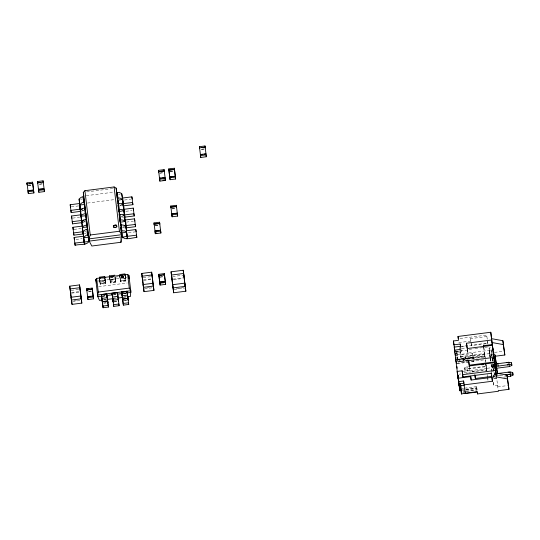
<?xml version="1.0" encoding="UTF-8"?>
<svg xmlns="http://www.w3.org/2000/svg" width="540" height="540" viewBox="0 0 540 540"><rect width="100%" height="100%" fill="white"/><g stroke="black" fill="none" stroke-linecap="round" stroke-linejoin="round"><path stroke-width="0.41" stroke-dasharray="2.7 2.03" d="M456.246 351.365L456.476 353.295L460.256 352.809L460.026 350.879L456.246 351.365C455.112 352.681 458.237 353.241 456.597 353.822M457.171 353.363C458.244 356.468 455.976 356.231 456.489 353.065M467.903 360.308L460.816 361.22C462.686 356.589 456.361 361.098 457.967 359.269C455.875 355.435 458.764 357.251 457.583 360.976M456.476 353.295L457.663 361.625L460.127 360.923L460.816 361.22M83.808 210.29L81.682 211.16M85.158 221.562L83.038 222.44M86.515 232.841L84.389 233.719M463.374 358.189L465.784 357.001L484.684 354.577L484.954 356.474L463.536 359.323L463.374 358.189L463.712 360.774L467.984 361.105M464.535 367.862L464.697 368.995L486.115 366.147L485.845 364.25L486.405 368.564L467.505 370.987L464.873 370.447L464.535 367.862L468.585 366.464M463.786 391.385L463.219 391.743L463.442 393.782M118.706 194.38L120.245 194.083M121.601 205.362L120.062 205.652L122.364 205.949M121.345 216.371L123.66 215.926M122.634 227.084L124.173 226.787M113.056 294.948L116.87 294.449M201.4 149.269L204.572 148.858M201.427 149.472L204.606 149.067M28.168 185.558L31.34 185.153M39.481 184.113L42.653 183.701M28.195 185.767L31.367 185.362M39.508 184.322L42.687 183.91M169.911 171.626L173.09 171.214M159.712 173.029L163.681 172.523M159.739 173.239L163.708 172.733M169.945 171.835L173.117 171.423M86.596 191.909L113.683 188.44M86.265 195.683L113.353 192.213M87.487 203.054L115 199.53M71.273 206.854L78.975 205.862M124.511 200.029L130.667 199.24M72.63 218.126L79.556 217.242M125.867 211.309L132.023 210.519M171.929 208.697L175.109 208.285M171.963 208.906L175.136 208.494M126.38 222.116L133.312 221.231M73.98 229.406L81.682 228.42M155.169 225.619L158.348 225.214M155.203 225.828L158.375 225.416M75.971 239.456L82.127 238.667M128.439 232.733L135.364 231.849M110.41 277.742L112.698 277.445M115.803 277.047L118.253 276.737M101.797 278.93L104.848 278.539M110.417 277.823L115 277.236M97.625 281.077L120.947 278.087M125.03 277.567L126.664 277.358M99.738 280.894L105.084 280.206M109.89 279.592L115.236 278.91M115.115 277.351L115.736 282.305L110.389 282.994L110.032 280.219L115.378 279.511L115.641 281.441L110.302 282.123L109.688 277.31M123.998 278.404L125.53 278.208L125.793 280.139L120.454 280.82L119.84 276.014M105.03 278.876L105.584 283.601L100.238 284.297L99.886 281.516L105.233 280.854L104.963 278.647M110.039 280.213L115.378 279.545L115.729 282.312M125.267 276.048L125.888 281.003L120.542 281.698L120.184 278.917L121.716 278.741M122.479 278.647L125.53 278.242L125.881 281.009M100.244 284.29L100.123 283.163L105.462 282.481M110.396 282.987L110.268 281.867L115.614 281.178M120.548 281.691L120.42 280.564L125.766 279.882M143.188 277.661L151.45 276.608M159.908 276.993L163.08 276.588M159.935 277.202L163.114 276.797M143.444 279.902L150.883 278.951M172.564 276.548L183.107 275.197M143.525 280.442L150.957 279.49M98.651 286.652L127.197 282.994M71.172 290.378L79.34 289.332M172.861 279.166L182.601 277.918M71.435 292.619L79.596 291.573M173.759 279.666L182.682 278.519M71.51 293.159L79.677 292.113M88.594 291.371L91.773 290.966M88.628 291.58L91.8 291.175M146.927 287.915L149.405 287.597M144.524 288.772L153.61 287.611M102.344 296.089L106.117 295.603M113.569 294.651L116.059 294.334M123.404 293.389L126.461 292.997M102.35 296.176L106.171 295.684M123.417 293.476L126.468 293.085M102.371 296.325L106.184 295.832M123.437 293.625L126.488 293.234M74.068 300.74L76.518 300.422M72.509 301.489L81.493 300.334M176.459 288.522L180.515 288.002M181.325 287.894L183.762 287.584M174.109 289.44L184.66 288.083M103.592 299.43L105.881 299.14M112.745 298.256L116.566 297.769M123.889 296.831L126.947 296.44M103.558 299.903L106.002 299.585M114.156 298.546L116.606 298.228M123.127 297.392L127.204 296.872M103.275 303.001L106.326 302.609M113.96 301.631L117.781 301.144M124.342 300.301L126.63 300.01M104.078 303.217L106.367 302.926M114.001 301.948L117.814 301.455M124.382 300.618L126.671 300.321M460.006 338.513L486.689 335.09L488.194 346.133M458.804 342.596L470.772 341.057L470.482 338.641L486.864 336.541L486.689 335.09M460.303 346.565L487.823 343.042M461.498 346.876L467.012 346.167M470.482 338.641L471.42 345.6L487.802 343.501L487.512 341.084M461.639 348.469L465.575 347.969M454.896 351.189L456.334 351M469.159 349.36L474.147 348.719M474.977 348.611L479.135 348.084M479.972 347.976L484.13 347.443M484.961 347.335L488.288 346.91M455.659 351.547L467.471 350.035L467.957 353.444L456.145 354.956M490.361 358.668L489.078 347.963L491.346 347.672M456.442 352.229L461.167 351.621L460.985 350.102M467.249 349.299L467.788 353.086L492.19 349.961M489.989 357.257L489.233 350.973L493.013 350.487M457.448 363.616L473.648 361.537L472.628 353.464L460.654 354.996L461.12 358.87L473.087 357.332M455.45 357.264L484.427 353.552L484.751 355.82L455.774 359.532M494.485 352.397L502.72 351.344M472.858 355.401L460.89 356.933L459.587 347.504M472.945 355.738L492.075 353.288M489.233 350.973L489.773 354.753L493.553 354.267M489.078 347.963L490.097 355.151L492.365 354.861M455.74 359.681L484.718 355.968L484.933 357.48M460.58 359.282L473.182 357.669M457.448 360.106L473.195 358.088L472.628 353.464M463.712 360.774L463.55 359.64L484.974 357.001M456.064 361.949L467.654 360.464M458.042 361.996L467.762 360.754M494.046 358.378L492.156 358.621L492.419 360.801M456.543 363.38L468.139 361.894M471.447 361.469L484.697 359.775M490.205 358.769L490.529 361.044L493.682 360.639M495.599 368.543L492.446 368.948L491.832 364.264L493.094 364.102L493.412 366.707A3.179 1.91 -6.8 0 0 494.228 367.774M464.873 370.447L464.711 369.306L486.135 366.667L486.405 368.564M493.729 366.329L492.156 366.532L491.832 364.264M493.385 366.518L492.122 366.68L492.446 368.948M462.794 371.399L469.881 370.494L469.517 367.45M485.804 364.595L486.263 368.395L495.079 367.261M472.203 371.351L486.695 369.495L486.776 370.069L472.284 371.925L472.203 371.351L472.358 372.64M464.056 372.857L474.431 371.527M459.175 374.173L460.755 373.977M466.263 373.268L467.843 373.066M496.706 377.865L496.76 378.216L493.607 378.621L492.993 373.93L496.145 373.531M500.175 375.131L497.705 375.449A3.179 1.91 -6.8 0 1 497.286 375.489M494.89 376.002L493.317 376.205L492.993 373.93M494.546 376.191L493.283 376.353L493.607 378.621M502.619 375.347L499.298 375.773A1.404 0.844 -6.8 0 1 497.59 375.03L497.3 372.613M493.493 378.331L496.517 377.946M503.759 377.129L506.23 376.812M462.044 388.49L463.664 388.28M464.474 388.179L476.624 386.62L477.07 390.069L464.474 391.682M465.575 389.232L476.746 387.801M493.304 382.421L493.756 385.621L497.536 385.135L497.86 387.403M461.45 390.11L476.84 388.139M462.767 390.359L465.251 390.042M466.081 389.934L476.854 388.557M497.779 386.836L507.668 385.574M465.811 391.163L476.982 389.732M80.649 199.159L82.222 199.051M82.006 210.438L83.572 210.33M83.363 221.71L84.928 221.609M84.578 231.863L86.144 231.755M456.719 355.003L457.407 355.3M123.714 217.228L121.426 216.918M125.003 227.941L122.715 227.63M105.577 283.615L104.834 278.451M105.226 280.847L105.516 283.23L100.177 283.918L99.434 278.39L99.731 280.807L99.461 278.883M99.886 281.516L99.536 278.613M491.954 356.103L491.609 353.693A3.179 1.91 -6.8 0 1 492.028 353.653M492.298 358.506L492.588 360.923M492.143 358.202L492.683 361.989L492.358 359.33M493.864 371.399L492.777 363.366L493.627 370.143M494.026 372.175L494.573 376.38A3.179 1.91 -6.8 0 0 495.389 377.447M483.766 347.315L485.291 358.02M486.263 368.395L486.614 370.865M487.431 376.63L488.018 380.747L487.775 378.398M473.432 360.025L473.648 361.537M469.449 367.463L469.881 370.494M466.054 358.898L465.784 357.001L466.344 361.314L466.074 359.417M467.215 368.564L466.945 366.674L467.505 370.987L467.235 369.09M460.951 350.109L461.167 351.621M459.932 350.541L461.12 358.87M125.138 275.852L125.82 280.631L120.481 281.313L119.738 275.785L120.035 278.208L119.765 276.278M114.986 277.155L115.668 281.934L110.329 282.616L109.586 277.088L109.883 279.504L109.701 278.222M125.111 275.596L125.375 277.519L125.084 275.103M114.959 276.892L115.222 278.822L114.932 276.399M104.807 278.195L105.071 280.125L104.78 277.702M496.436 375.948L498.326 391.277M493.412 366.707L493.121 364.291A3.179 1.91 -6.8 0 0 493.466 364.986M494.573 376.38L494.282 373.964A3.179 1.91 -6.8 0 0 494.836 374.855M492.068 356.906L490.995 348.948L491.927 356.69M492.912 363.92L493.763 370.994M490.097 355.151L490.3 356.798M490.394 357.622L490.793 360.916M491.191 364.21L492.277 373.268M493.364 382.327L493.756 385.621M490.462 359.492L490.658 361.139M491.056 364.433L491.947 371.844M489.773 354.753L490.057 357.109M490.151 357.899L490.529 361.044M485.527 359.667L485.811 362.07M486.196 365.269L486.925 371.432M487.296 374.402L487.681 377.595M484.684 354.577L485.143 358.088M483.712 347.186L484.718 355.968M485.237 359.849L485.426 361.463M476.624 386.62L477.137 391.021M471.13 343.184L471.42 345.6M467.492 349.576L467.957 353.444M467.336 349.286L467.788 353.086M459.317 359.444L459.554 361.382M457.738 357.338L457.967 359.269M120.488 238.154L120.683 239.807M119.9 276.237L120.42 280.564M109.836 278.262L110.268 281.867M99.684 279.558L100.123 283.163M493.067 365.783A3.179 1.91 -6.8 0 1 493.479 365.742M105.226 280.814L99.88 281.495L100.15 283.426L105.496 282.737L105.226 280.814"/><path stroke-width="0.81" d="M129.033 278.681L128.878 275.373L127.636 274.442L96.653 278.411L95.756 279.619L97.835 296.663L99.481 300.422L101.925 300.112M81.027 211.288L71.179 212.585L70.868 210.384L80.271 209.115L79.13 198.943L81.223 197.262L83.828 196.614M82.627 208.94L80.278 209.095L79.805 204.579C85.502 199.294 84.355 203.87 84.895 208.082M81.115 216.175L86.171 215.737L85.86 213.529L83.255 214.178L81.574 215.244L81.115 216.175L81.614 220.415L80.48 210.222L82.58 208.535L85.178 207.893M88.519 238.262L88.904 241.488L74.797 243.088L75.107 245.295C79.373 243.878 85.631 245.68 88.864 241.805C88 237.641 90.052 231.437 83.734 237.283L84.186 241.846L81.79 221.819L82.964 220.306L86.535 219.173M82.472 227.455L83.639 225.95L87.21 224.809L87.527 227.009L82.472 227.455C81.925 236.149 83.828 228.447 87.75 229.318M88.391 237.29L83.687 237.607M122.661 198.025L123.336 203.661L123.032 205.909L132.887 204.68L131.895 196.844L122.526 198.018L121.655 193.496L119.165 192.402L116.478 192.429L117.153 198.072L119.84 198.038L122.337 199.132L123.174 203.641L132.57 202.48L132.887 204.68M124.484 216.439L124.011 209.304C124.43 205.106 121.932 202.817 117.828 203.708M125.51 221.481L125.3 220.016L125.975 225.653L125.672 227.9L135.526 226.672L134.534 218.828L125.132 219.989L125.78 225.592L135.216 224.471L135.526 226.672M126.954 238.613L127.264 236.365L126.401 230.688L127.096 236.345L136.499 235.184L136.816 237.384C128.054 238.451 121.541 241.711 121.183 231.512M120.98 242.278L122.053 236.898L116.147 188.129L114.095 186.948L84.908 190.688L83.309 192.335L89.215 241.11L91.8 246.017L120.98 242.278L120.785 240.631M101.979 296.136L97.835 296.663L97.598 294.995L98.294 292.079L96.653 278.411M114.095 186.948L119.414 231.262L121.736 234.698L122.053 236.898L89.215 241.11L88.904 238.903L90.234 235.001L84.908 190.688M116.951 226.577L116.539 227.144M460.917 386.053C459.648 389.117 462.517 391.277 461.552 394.025L464.022 393.323L464.704 393.62L477.306 392.006L477.536 393.937L498.326 391.277L498.245 390.704L508.957 389.333L507.013 375.057L495.815 373.025L496.28 376.893L507.472 378.925L508.957 389.333M82.903 231.734L73.575 232.943L73.892 235.143L83.126 233.962L81.79 221.819M496.415 368.233A3.179 1.91 -6.8 0 0 496.827 368.199L509.429 366.579L511.839 365.398L511.502 362.812L508.869 362.273L497.846 363.683A1.404 0.844 -6.8 0 1 496.139 362.941L495.032 355.178A3.179 1.91 -6.8 0 0 493.223 353.747M507.053 376.704L510.59 376.252L513 375.07L512.663 372.479L510.03 371.945L499.007 373.356A1.404 0.844 -6.8 0 1 497.3 372.613L496.193 364.851A3.179 1.91 -6.8 0 0 494.384 363.413M75.107 245.295L74.122 237.452L83.484 236.223L83.012 231.964M115.283 227.644L115.756 227.543M461.174 391.372C461.518 387.767 460.708 387.396 460.134 383.764L463.914 383.279L463.59 381.004L458.555 381.652L458.089 377.784L459.27 386.107L458.885 382.86M461.552 394.025C460.438 392.324 462.686 388.733 459.83 390.312L459.614 388.8L459.844 390.737L461.106 390.575M71.179 212.585L70.193 204.748L79.556 203.519L79.083 199.26M117.464 200.273L122.465 199.429L121.79 193.793M121.601 203.897L123.14 203.6L122.465 197.964M80.784 214.839L81.459 220.475L82.384 222.568L72.535 223.864L71.543 216.02L80.906 214.799L80.44 210.539M124.382 217.181L134.237 215.96L133.927 213.759L124.524 214.92L123.822 210.708L122.269 209.547L118.51 209.345L118.82 211.552L123.822 210.708L123.14 205.065M72.535 223.864L72.225 221.663L83.984 220.212M122.951 215.17L124.497 214.88L123.815 209.237M120.11 222.264L125.105 221.42L124.43 215.784L123.728 214.994L121.804 214.387L119.117 214.421L120.002 221.528M82.816 231.755L83.43 233.145M124.241 225.889L125.78 225.592C126.569 221.144 123.62 219.294 119.792 220.064M83.356 236.263L84.348 244.107M121.77 233.017L126.394 232.132C127.13 227.252 125.287 224.073 120.407 225.133M122.445 237.188L127.069 236.304L126.394 232.132L124.841 230.972L121.082 230.776L120.697 227.549M507.269 364.932L508.532 364.716M508.43 374.605L509.693 374.389M204.998 145.976L206.334 156.742L200.772 157.451L199.442 146.691L204.998 145.976L205.268 147.926M199.577 147.798L205.132 147.089M201.987 147.703L205.16 147.299M202.784 154.366C194.157 155.257 211.39 153.029 204.37 154.163M200.509 155.574L206.064 154.865L206.334 156.742M32.825 184.046L33.892 192.935L28.337 193.644L27 182.885L32.555 182.169L32.825 184.12M43.079 180.826L44.415 191.585L38.86 192.294L37.523 181.535L43.079 180.826L43.349 182.77M27.135 183.992L32.69 183.283M37.658 182.648L43.241 182.142M29.545 183.897L32.717 183.492M38.482 182.75L40.858 182.446M169.81 177.761L170.08 179.705L175.642 178.997L175.372 177.12L169.817 177.829L168.75 168.946L174.305 168.237L174.575 170.181M164.099 169.641L165.436 180.4L159.881 181.116L158.544 170.35L164.099 169.641L164.369 171.585M168.811 169.432L170.397 169.229M168.885 170.06L174.44 169.344M158.679 171.464L164.261 170.957M160.292 171.47L163.472 171.059M168.912 170.262L174.467 169.553M30.348 190.559C21.722 191.45 38.954 189.223 31.934 190.357M43.247 188.906L38.455 189.31L44.044 188.804M28.067 191.768L33.622 191.059L32.555 182.169M38.59 190.418L44.145 189.709L44.415 191.585M170.505 176.83L172.888 176.519M161.096 178.132C154.035 178.801 171.241 176.614 162.682 177.93M159.611 179.24L165.166 178.524M162.992 180.218L165.375 179.915M133.562 210.323L133.252 208.116L124.011 209.304L124.328 211.505M176.324 205.308L177.653 216.068L172.098 216.776L170.768 206.017L176.324 205.308L176.587 207.185M176.459 206.415L170.897 207.131L175.689 206.726M173.313 213.8C166.259 214.468 183.465 212.281 174.906 213.59M73.892 235.143L72.9 227.3L82.134 226.118M171.835 214.9L177.39 214.191M159.563 222.23L160.9 232.99L155.345 233.705L154.008 222.939L159.563 222.23L159.833 224.174M154.143 224.053L159.698 223.337M154.17 224.262L159.725 223.547M90.234 235.001L119.414 231.262M126.583 230.728L135.823 229.547L136.134 231.748M88.904 238.903L121.736 234.698M155.763 230.823L158.146 230.513M155.075 231.822L160.63 231.113M155.277 233.213L156.863 233.01M104.942 278.154L104.706 276.487L99.36 277.168L99.536 278.613M109.688 277.31L109.512 275.873L114.858 275.184M100.967 278.195L99.387 278.215M111.875 276.791L113.407 276.595M120.501 275.69L122.027 275.495M141.75 273.449L151.659 272.18L153.941 290.385L144.031 291.654L141.75 273.449L142.263 277.047M183.229 270.25L185.166 286.362L172.996 287.921L171.059 271.809L183.229 270.25L185.855 291.202L173.684 292.768L172.611 284.702L184.781 283.142L185.855 291.202M164.565 275.481L165.632 284.364L160.076 285.079L158.747 274.313L164.302 273.604L164.572 275.549M81.493 300.334L80.879 296.015L71.078 297.27L72.029 304.371L81.824 303.115L81.209 298.796L71.408 300.051L69.741 286.16L79.542 284.904L80.487 292.005M158.875 275.427L164.43 274.712M158.909 275.636L161.285 275.332M162.878 275.123L164.464 274.921M70.079 288.941L79.873 287.685M87.973 299.558L86.636 288.792L92.192 288.083L93.528 298.843L87.973 299.558L87.703 297.608M86.697 289.278L88.29 289.076M92.327 289.19L86.771 289.906L88.385 289.913M89.978 289.703L92.353 289.4L92.259 288.569M163.674 281.792L159.678 282.089L165.26 281.583M159.813 283.203L165.368 282.488L164.302 273.604M98.294 292.079L129.283 288.11L130.727 290.75L130.471 296.453L128.02 296.764M143.417 287.334L153.326 286.065L153.941 290.385M97.598 294.995L130.727 290.75M102.303 301.664L101.351 294.604L106.684 293.834L108.412 307.058L103.073 307.739L102.31 301.718L103.073 307.739M112.037 293.234L113.238 302.042L112.037 293.234L117.376 292.552L118.577 301.361L117.376 292.552M121.655 291.998L126.988 291.229L127.926 297.986L128.196 300.125L127.946 298.35L122.594 298.991L121.642 291.917L123.377 305.141L128.716 304.452L127.96 298.458L128.156 299.815M90.774 296.372L87.568 296.568L93.157 296.062M87.703 297.682L93.258 296.966L92.192 288.083M106.947 295.495L112.745 294.752M117.713 294.118L122.681 293.483M126.819 292.95L130.964 292.424L128.878 275.373M106.819 299.484L113.346 298.647M118.233 298.019L123.127 297.392M107.858 302.413L107.656 301.057L102.317 301.745L102.512 303.095M123.377 305.141L122.614 299.147L127.96 298.458M102.836 306.072L108.175 305.384L108.412 307.058M123.133 303.466L128.48 302.785L128.716 304.452M119.097 305.687L118.861 304.02L113.522 304.702L113.758 306.369L119.097 305.687L118.091 297.574M457.603 374.375L454.228 347.105L460.526 346.302L460.202 344.027L453.904 344.837L453.438 340.97L458.48 340.322L458.014 336.454L490.779 332.255L495.079 367.261M466.506 343.224L491.704 339.991L492.993 349.853L492.345 345.317L467.14 348.543L466.506 343.224L467.154 347.767M483.712 347.186L483.53 345.668L492.352 344.534M494.944 356.265L504.833 355.003L502.889 340.726L491.69 338.688M469.422 366.694L468.599 360.632L493.796 357.406L492.345 345.317M494.444 361.942L469.24 365.175L468.599 360.632M469.233 365.951L494.438 362.725L496.125 374.679M481.734 364.777L483.381 364.568M495.032 355.178L496.429 365.357A1.404 0.844 -6.8 0 0 498.137 366.1L511.677 364.264L511.839 365.398M462.463 373.059L462.139 370.791L457.096 371.432L458.069 378.243L470.671 376.63L471.15 380.038L491.947 377.372L492.406 381.24L464.056 384.871L465.244 393.201L477.212 391.669L477.536 393.937M496.28 376.893L495.362 370.46L462.605 374.659L462.929 376.927L491.279 373.295M474.829 374.699L475.369 378.486L491.751 376.387M505.109 375.03L512.838 373.93L513 375.07M460.37 385.695L464.15 385.209L463.59 381.004M79.758 204.903L84.463 204.586M460.134 383.764L460.377 385.465L460.843 385.519M460.944 389.441L461.403 389.495M492.156 342.562L503.354 344.594L504.833 355.003M506.979 362.515L508.295 362.786M508.14 372.182L509.456 372.452M114.358 227.61L113.636 227.279M126.401 230.688L125.712 226.496M116.876 225.997C116.012 224.795 113.029 225.342 113.427 227.029M117.835 200.293L118.409 203.789M125.105 219.956L124.43 215.784M79.427 203.56L80.102 209.203L80.723 210.593M84.031 241.907L84.956 243.992M96.518 282.852L95.756 279.619M109.526 276.709L109.586 277.088M119.198 211.585L119.651 214.373M120.488 222.304L121.048 225.781M125.084 275.103L125.024 274.725L125.078 275.312M122.364 297.027L122.816 300.497M118.544 301.043L118.341 299.666L112.982 300.226L112.745 298.256M104.78 277.702L104.719 277.324L104.774 277.918M113.198 301.725L112.982 300.226L113.758 306.369M511.502 362.812L511.663 363.947M512.663 372.479L512.825 373.619M509.429 366.579L508.869 362.273M510.59 376.252L510.03 371.945M496.193 364.851L497.367 373.478M495.254 365.783L495.308 366.127M491.751 376.009L491.947 377.372M491.211 372.6L492.406 381.24M483.53 345.668L483.766 347.315M458.014 336.454L458.339 338.728M461.052 390.197L461.322 392.087M453.438 340.97L454.41 347.78M454.552 349.38L454.876 351.648L454.505 348.557M455.247 353.666L455.483 355.313M455.713 357.554L456.07 360.052M456.307 361.719L456.543 363.38M454.869 352.424L454.545 350.156L460.843 349.346L460.202 344.027M455.558 358.02L455.774 359.532M455.74 359.681L456.064 361.949M458.555 381.652L459.844 390.737M199.442 146.691L199.712 148.635M200.502 155.507L200.772 157.451M175.271 176.216L169.715 176.931M175.372 177.053L175.574 178.511L175.473 177.68M176.384 205.794L176.594 207.252M177.383 214.124L177.653 216.068M168.75 168.946L170.08 179.705M184.309 278.316L183.62 273.469L171.45 275.029L171.95 278.559M170.768 206.017L171.038 207.961M171.828 214.832L172.098 216.776M165.166 178.457L165.436 180.4M158.544 170.35L158.814 172.3M159.611 179.165L159.881 181.116M171.059 271.809L173.684 292.768M172.051 279.268L172.139 279.875M160.529 230.209L154.973 230.924M160.63 231.046L160.9 232.99M165.362 282.42L165.632 284.364M154.008 222.939L154.278 224.883M155.068 231.755L155.345 233.705M158.747 274.313L159.017 276.264M152.611 279.275L151.997 274.954L142.081 276.224L142.695 280.55M153.61 287.611L152.996 283.284L143.08 284.56L143.694 288.88M131.895 196.844L132.206 199.044M134.534 218.828L134.852 221.036M123.336 203.661L123.647 205.868M124.686 214.94L125.003 217.141M125.975 225.653L126.293 227.853M127.264 236.365L127.575 238.572M117.335 198.045L117.646 200.252L117.956 198.005L117.275 192.368M118.692 209.324L119.003 211.525L119.306 209.284L118.631 203.648M119.975 220.037C120.994 227.59 120.332 214.171 119.921 214.36M121.264 230.749C122.283 238.302 121.622 224.883 121.203 225.072M122.614 299.147L122.857 300.814M109.512 275.873L109.748 277.54M106.691 293.915L107.892 302.731M106.947 295.738L107.183 297.702L101.837 298.391L101.601 296.379L102.553 303.413M93.258 296.899L93.528 298.843M80.102 209.203L80.419 211.403M81.459 220.475L81.776 222.683M86.636 288.792L86.906 290.743M70.193 204.748L70.504 206.948M71.543 216.02L71.861 218.228M72.9 227.3L73.21 229.507M74.122 237.452L74.432 239.652M69.741 286.16L70.693 293.26M37.523 181.535L37.793 183.478M38.583 190.35L38.86 192.294M33.622 190.984L33.892 192.935M27 182.885L27.27 184.761M27.061 183.371L27.27 184.829M28.067 191.7L28.337 193.644M116.147 188.129L116.633 191.794M83.309 192.335L83.801 196M107.649 301.01L108.175 305.384M85.82 215.865L86.245 219.362M87.169 227.144L87.514 229.939M126.995 291.317L127.94 298.33L127.71 296.339M502.889 340.726L503.354 344.594M507.013 375.057L507.472 378.925M497.846 363.683L498.137 366.1M496.139 362.941L496.429 365.357M494.08 356.339L494.282 358.013M495.565 368.692L495.855 371.108M494.573 361.746L494.802 363.677L493.817 356.447L494.046 358.378M494.309 360.558L494.978 366.12M490.779 332.255L491.704 339.991M494.438 362.725L495.362 370.46M485.622 363.076L485.804 364.595M475.079 376.07L475.369 378.486M470.691 376.171L471.15 380.038M465.007 391.264L465.244 393.201M462.139 370.791L462.929 376.927M460.377 385.465L460.721 388.159M458.035 375.354L458.231 377.014M458.433 378.682L458.73 381.173M458.933 382.833L459.83 390.312M456.935 366.626L457.13 368.253M457.907 374.746L458.69 381.24M455.173 353.511L455.362 355.057M457.697 375.151L458.069 378.243M174.575 170.114L175.642 178.997M174.305 168.237L175.372 177.12M159.01 276.19L160.076 285.079M151.659 272.18L153.326 286.065M142.364 277.769L144.031 291.654M133.252 208.116L134.237 215.96M135.823 229.547L136.816 237.384M127.636 274.442L129.283 288.11M118.132 201.258L118.422 203.681M119.387 211.734L119.583 213.347M120.771 223.25L121.061 225.666M121.966 233.159L122.155 234.772M118.024 205.322L118.409 208.541M125.179 275.326L125.01 273.881L119.664 274.57L119.84 276.014M127.224 292.903L127.035 291.634L121.689 292.316L121.878 293.584M104.706 276.487L104.882 277.925M106.92 295.502L106.731 294.233L101.392 294.921L101.588 296.271L101.351 294.604M83.646 196.641L84.632 204.478L83.713 202.392L83.032 196.756M84.996 207.913C86.63 218.383 85.968 218.288 84.389 208.035M86.353 219.193C87.98 229.662 87.318 229.568 85.745 219.308M87.568 229.345L88.56 237.181L87.642 235.096L86.96 229.46M84.497 204.755L84.881 207.974M85.847 216.034L86.137 218.45M80.156 289.231L81.824 303.115M79.542 284.904L81.209 298.796M70.362 290.486L72.029 304.371M127.251 293.132L127.487 295.103L122.141 295.785L121.912 293.821M107.406 298.944L107.636 300.908L102.296 301.597L102.06 299.626M109.58 277.303L109.519 276.716M121.865 277.857A1.08 0.857 -8.1 0 1 122.168 276.365A1.08 0.857 -8.1 0 1 123.606 277.243M123.377 277.661A1.08 0.857 -8.1 0 1 123.167 277.823M494.289 365.769A3.179 1.91 -6.8 0 1 494.674 365.837M495.038 365.924A3.179 1.91 -6.8 0 1 496.483 367.268M493.128 356.103A3.179 1.91 -6.8 0 1 495.322 357.601M113.292 226.024C116.647 230.769 118.658 221.657 113.292 226.024M117.416 292.862L112.077 293.551L112.522 297.02L117.869 296.332L117.416 292.862M122.053 277.641A1.08 0.857 -8.1 0 0 123.572 276.696A1.08 0.857 -8.1 0 0 121.878 276.163A1.08 0.857 -8.1 0 0 122.053 277.641"/></g></svg>
